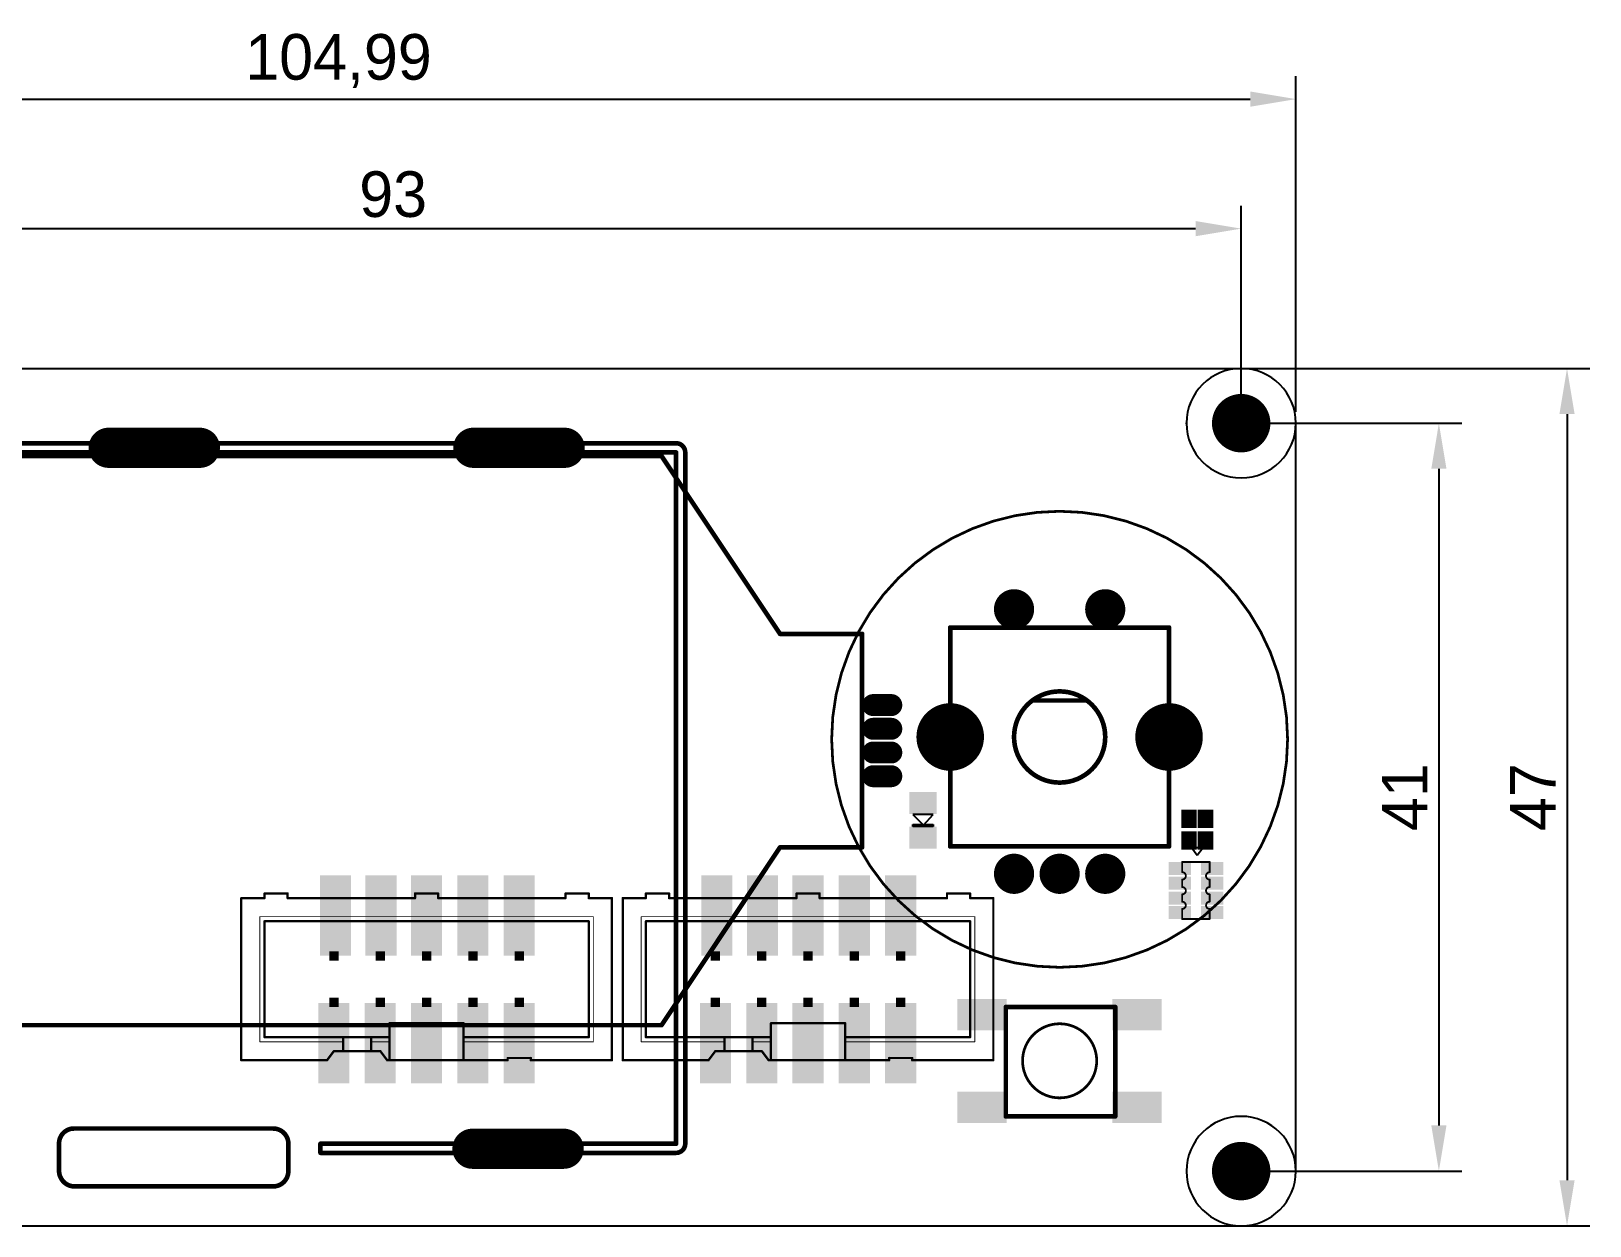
# Model space of a CAD drawing. Header units: millimetres. Extents: x 42 to 182, y 78 to 144.
# Drawn here: x 96.6 to 182.1, y 78.1 to 143.6 of the extents above; entities that cross this region are included whole.
import ezdxf

# ---------------------------------------------------------------- set-up
doc = ezdxf.new("R2010")
doc.units = ezdxf.units.MM
for name, color, linetype in [('BottomOverlay', 54, 'Continuous'), ('BottomSolder', 6, 'Continuous'), ('KeepOutLayer', 6, 'Continuous'), ('Mechanical16', 56, 'Continuous'), ('TopOverlay', 2, 'Continuous'), ('TopSolder', 216, 'Continuous')]:
    doc.layers.add(name, color=color, linetype=linetype)
doc.dimstyles.new('ISO-25', dxfattribs={"dimtxt": 2.5, "dimasz": 2.5, "dimexe": 1.25, "dimexo": 0.625, "dimtad": 1, "dimtxsty": 'Standard', "dimcen": 2.5, "dimadec": 0, "dimazin": 0, "dimtfac": 1, "dimtmove": 0, "dimatfit": 3, "dimfxl": 1, "dimarcsym": 0})

# ---------------------------------------------------------------- blocks, each defined once
blk = doc.blocks.new('LED0805_14')
at = {"layer": 'TopOverlay'}
for p, q in [((0.254, 0.025), (-0.33, 0.559)), ((-0.33, 0.559), (-0.33, -0.559)), ((-0.33, -0.559), (0.254, 0.025)), ((0.229, 0.559), (0.33, 0.559)), ((0.229, -0.559), (0.229, 0.559)), ((0.33, 0.559), (0.33, -0.559)), ((0.33, -0.559), (0.229, -0.559))]:
    blk.add_line(p, q, dxfattribs=at)
at = {"layer": 'TopSolder'}
for points in [[(-0.348, -0.752), (-0.348, 0.752), (-1.552, -0.752), (-1.552, 0.752)], [(1.552, -0.752), (1.552, 0.752), (0.348, -0.752), (0.348, 0.752)]]:
    blk.add_solid(points, dxfattribs=at)
blk = doc.blocks.new('EC11_16')
at = {"layer": 'BottomSolder'}
for points, const_width in [([(-0.926, 6, 1), (0.926, 6, 1)], 1.852), ([(-8.051, 2.5, 1), (-6.949, 2.5, 1)], 1.102), ([(6.449, 2.5, 1), (7.551, 2.5, 1)], 1.102), ([(-8.051, 0, 1), (-6.949, 0, 1)], 1.102), ([(-8.051, -2.5, 1), (-6.949, -2.5, 1)], 1.102), ([(6.449, -2.5, 1), (7.551, -2.5, 1)], 1.102), ([(-0.926, -6, 1), (0.926, -6, 1)], 1.852)]:
    blk.add_lwpolyline(points, format="xyb", close=True, dxfattribs=dict(at, const_width=const_width))
at = {"layer": 'TopOverlay', "const_width": 0.254}
for points in [[(-6, 6), (-6, -6)], [(-6, 6), (6, 6)], [(6, 6), (6, -6)], [(2, 1.5), (2, -1.5)], [(-6, -6), (6, -6)]]:
    blk.add_lwpolyline(points, dxfattribs=at)
at = {"layer": 'TopOverlay'}
for points, const_width in [([(-6.064, 6, 1), (-5.937, 6, 1)], 0.127), ([(-6.064, 6, 1), (-5.937, 6, 1)], 0.127), ([(5.937, 6, 1), (6.064, 6, 1)], 0.127), ([(5.937, 6, 1), (6.064, 6, 1)], 0.127), ([(2.5, 0, 1), (-2.5, 0, 1)], 0.254), ([(1.937, 1.5, 1), (2.064, 1.5, 1)], 0.127), ([(-2.564, 0, 1), (-2.437, 0, 1)], 0.127), ([(2.437, 0, 1), (2.564, 0, 1)], 0.127), ([(1.937, -1.5, 1), (2.064, -1.5, 1)], 0.127), ([(-6.064, -6, 1), (-5.937, -6, 1)], 0.127), ([(-6.064, -6, 1), (-5.937, -6, 1)], 0.127), ([(5.937, -6, 1), (6.064, -6, 1)], 0.127), ([(5.937, -6, 1), (6.064, -6, 1)], 0.127)]:
    blk.add_lwpolyline(points, format="xyb", close=True, dxfattribs=dict(at, const_width=const_width))
at = {"layer": 'TopSolder'}
for points, const_width in [([(-0.926, 6, 1), (0.926, 6, 1)], 1.852), ([(-8.051, 2.5, 1), (-6.949, 2.5, 1)], 1.102), ([(6.449, 2.5, 1), (7.551, 2.5, 1)], 1.102), ([(-8.051, 0, 1), (-6.949, 0, 1)], 1.102), ([(-8.051, -2.5, 1), (-6.949, -2.5, 1)], 1.102), ([(6.449, -2.5, 1), (7.551, -2.5, 1)], 1.102), ([(-0.926, -6, 1), (0.926, -6, 1)], 1.852)]:
    blk.add_lwpolyline(points, format="xyb", close=True, dxfattribs=dict(at, const_width=const_width))
blk = doc.blocks.new('6X6______30')
at = {"layer": 'TopOverlay', "const_width": 0.254}
for points in [[(-3.05, 3.05), (-3.05, -2.95)], [(2.95, 3.05), (-3.05, 3.05)], [(2.95, 3.05), (2.95, -2.95)], [(2.95, -2.95), (-3.05, -2.95)]]:
    blk.add_lwpolyline(points, dxfattribs=at)
at = {"layer": 'TopOverlay'}
for points, const_width in [([(-3.113, 3.05, 1), (-2.986, 3.05, 1)], 0.127), ([(-3.113, 3.05, 1), (-2.986, 3.05, 1)], 0.127), ([(2.887, 3.05, 1), (3.014, 3.05, 1)], 0.127), ([(2.887, 3.05, 1), (3.014, 3.05, 1)], 0.127), ([(2.032, 0, 1), (-2.032, 0, 1)], 0.15), ([(-2.07, 0, 1), (-1.994, 0, 1)], 0.075), ([(1.994, 0, 1), (2.07, 0, 1)], 0.075), ([(-3.113, -2.95, 1), (-2.986, -2.95, 1)], 0.127), ([(-3.113, -2.95, 1), (-2.986, -2.95, 1)], 0.127), ([(2.887, -2.95, 1), (3.014, -2.95, 1)], 0.127), ([(2.887, -2.95, 1), (3.014, -2.95, 1)], 0.127)]:
    blk.add_lwpolyline(points, format="xyb", close=True, dxfattribs=dict(at, const_width=const_width))
at = {"layer": 'TopSolder'}
for points in [[(-5.602, 3.402), (-5.602, 1.698), (-2.898, 3.402), (-2.898, 1.698)], [(2.898, 3.402), (2.898, 1.698), (5.602, 3.402), (5.602, 1.698)], [(-5.602, -1.678), (-5.602, -3.382), (-2.898, -1.678), (-2.898, -3.382)], [(2.898, -1.678), (2.898, -3.382), (5.602, -1.678), (5.602, -3.382)]]:
    blk.add_solid(points, dxfattribs=at)
blk = doc.blocks.new('RGB0603_34')
at = {"layer": 'TopOverlay'}
for p, q in [((-1, 0.25), (-1.4, -0.05)), ((-1, -0.35), (-1, 0.25)), ((-1.4, -0.05), (-1, -0.35))]:
    blk.add_line(p, q, dxfattribs=at)
at = {"layer": 'TopSolder'}
for points in [[(-0.098, 0.827), (-1.102, 0.827), (-0.098, -0.027), (-1.102, -0.027)], [(1.102, 0.827), (0.098, 0.827), (1.102, -0.027), (0.098, -0.027)], [(-0.098, -0.073), (-1.102, -0.073), (-0.098, -0.927), (-1.102, -0.927)], [(1.102, -0.073), (0.098, -0.073), (1.102, -0.927), (0.098, -0.927)]]:
    blk.add_solid(points, dxfattribs=at)
blk = doc.blocks.new('RESISTOR_DIL_CAY16_B_39')
at = {"layer": 'BottomSolder'}
for points in [[(-1.556, 0.265), (-0.844, 0.265), (-1.556, 1.485), (-0.844, 1.485)], [(-0.756, 0.265), (-0.044, 0.265), (-0.756, 1.485), (-0.044, 1.485)], [(0.051, 0.265), (0.762, 0.265), (0.051, 1.485), (0.762, 1.485)], [(0.864, 0.265), (1.575, 0.265), (0.864, 1.485), (1.575, 1.485)], [(-1.556, -1.499), (-0.844, -1.499), (-1.556, -0.279), (-0.844, -0.279)], [(-0.756, -1.499), (-0.044, -1.499), (-0.756, -0.279), (-0.044, -0.279)], [(0.051, -1.499), (0.762, -1.499), (0.051, -0.279), (0.762, -0.279)], [(0.864, -1.499), (1.575, -1.499), (0.864, -0.279), (1.575, -0.279)]]:
    blk.add_solid(points, dxfattribs=at)
at = {"layer": 'Mechanical16', "const_width": 0.102}
for points in [[(-1.55, 0.75), (-1, 0.75)], [(-1.55, 0.75), (-1.55, -0.762)], [(-0.6, 0.75), (-0.2, 0.75)], [(0.203, 0.75), (0.61, 0.75)], [(1.016, 0.75), (1.575, 0.75)], [(1.575, 0.75), (1.575, -0.762)], [(-1.55, -0.762), (-1, -0.762)], [(-0.6, -0.762), (-0.2, -0.762)], [(0.203, -0.762), (0.61, -0.762)], [(1.016, -0.762), (1.575, -0.762)]]:
    blk.add_lwpolyline(points, dxfattribs=at)
at = {"layer": 'Mechanical16', "const_width": 0.0508}
for points in [[(-1.575, 0.75, 1), (-1.525, 0.75, 1)], [(-1.575, 0.75, 1), (-1.525, 0.75, 1)], [(-1.025, 0.75, 1), (-0.975, 0.75, 1)], [(-1.025, 0.75, 1), (-0.975, 0.75, 1)], [(-0.625, 0.75, 1), (-0.575, 0.75, 1)], [(-0.625, 0.75, 1), (-0.575, 0.75, 1)], [(-0.225, 0.75, 1), (-0.175, 0.75, 1)], [(-0.225, 0.75, 1), (-0.175, 0.75, 1)], [(0.178, 0.75, 1), (0.229, 0.75, 1)], [(0.178, 0.75, 1), (0.229, 0.75, 1)], [(0.584, 0.75, 1), (0.635, 0.75, 1)], [(0.584, 0.75, 1), (0.635, 0.75, 1)], [(0.991, 0.75, 1), (1.041, 0.75, 1)], [(0.991, 0.75, 1), (1.041, 0.75, 1)], [(1.549, 0.75, 1), (1.6, 0.75, 1)], [(1.549, 0.75, 1), (1.6, 0.75, 1)], [(-1.575, -0.762, 1), (-1.525, -0.762, 1)], [(-1.575, -0.762, 1), (-1.525, -0.762, 1)], [(-1.025, -0.762, 1), (-0.975, -0.762, 1)], [(-1.025, -0.762, 1), (-0.975, -0.762, 1)], [(-0.625, -0.762, 1), (-0.575, -0.762, 1)], [(-0.625, -0.762, 1), (-0.575, -0.762, 1)], [(-0.225, -0.762, 1), (-0.175, -0.762, 1)], [(-0.225, -0.762, 1), (-0.175, -0.762, 1)], [(0.178, -0.762, 1), (0.229, -0.762, 1)], [(0.178, -0.762, 1), (0.229, -0.762, 1)], [(0.584, -0.762, 1), (0.635, -0.762, 1)], [(0.584, -0.762, 1), (0.635, -0.762, 1)], [(0.991, -0.762, 1), (1.041, -0.762, 1)], [(0.991, -0.762, 1), (1.041, -0.762, 1)], [(1.549, -0.762, 1), (1.6, -0.762, 1)], [(1.549, -0.762, 1), (1.6, -0.762, 1)]]:
    blk.add_lwpolyline(points, format="xyb", close=True, dxfattribs=at)
at = {"layer": 'Mechanical16', "const_width": 0.102}
for points in [[(-0.6, 0.75, -1), (-1, 0.75)], [(0.203, 0.75, -1), (-0.2, 0.75)], [(1.016, 0.75, -1), (0.61, 0.75)], [(-1, -0.762, -1), (-0.6, -0.762)], [(-0.2, -0.762, -1), (0.203, -0.762)], [(0.61, -0.762, -1), (1.016, -0.762)]]:
    blk.add_lwpolyline(points, format="xyb", dxfattribs=at)
blk = doc.blocks.new('*D40')
at = {"color": 0, "lineweight": -2}
for p, q in [((69.989, 122.73), (69.989, 134.018)), ((162.989, 122.73), (162.989, 134.018)), ((72.489, 132.768), (160.489, 132.768))]:
    blk.add_line(p, q, dxfattribs=at)
at = {"color": 0}
for points in [[(72.489, 133.185), (72.489, 132.352), (69.989, 132.768)], [(160.489, 133.185), (160.489, 132.352), (162.989, 132.768)]]:
    blk.add_solid(points, dxfattribs=at)
at = {"layer": 'Defpoints', "color": 0}
for p in [(162.989, 132.768), (69.989, 122.105), (162.989, 122.105)]:
    blk.add_point(p, dxfattribs=at)
at = {"color": 0, "insert": (116.489, 134.643), "char_height": 2.5, "attachment_point": 5}
blk.add_mtext('93', dxfattribs=at)
blk = doc.blocks.new('*D41')
at = {"color": 0, "lineweight": -2}
for p, q in [((163.614, 122.105), (175.08, 122.105)), ((173.83, 119.605), (173.83, 83.605)), ((163.614, 81.105), (175.08, 81.105))]:
    blk.add_line(p, q, dxfattribs=at)
at = {"color": 0}
for points in [[(173.414, 119.605), (174.247, 119.605), (173.83, 122.105)], [(173.414, 83.605), (174.247, 83.605), (173.83, 81.105)]]:
    blk.add_solid(points, dxfattribs=at)
at = {"layer": 'Defpoints', "color": 0}
for p in [(162.989, 122.105), (162.989, 81.105), (173.83, 81.105)]:
    blk.add_point(p, dxfattribs=at)
at = {"color": 0, "insert": (171.955, 101.605), "char_height": 2.5, "attachment_point": 5, "rotation": 90}
blk.add_mtext('41', dxfattribs=at)
blk = doc.blocks.new('*D43')
at = {"color": 0, "lineweight": -2}
for p, q in [((161.351, 125.105), (182.106, 125.105)), ((180.856, 122.605), (180.856, 80.605)), ((161.351, 78.105), (182.106, 78.105))]:
    blk.add_line(p, q, dxfattribs=at)
at = {"color": 0}
for points in [[(180.44, 122.605), (181.273, 122.605), (180.856, 125.105)], [(180.44, 80.605), (181.273, 80.605), (180.856, 78.105)]]:
    blk.add_solid(points, dxfattribs=at)
at = {"layer": 'Defpoints', "color": 0}
for p in [(160.726, 125.105), (160.726, 78.105), (180.856, 78.105)]:
    blk.add_point(p, dxfattribs=at)
at = {"color": 0, "insert": (178.981, 101.605), "char_height": 2.5, "attachment_point": 5, "rotation": 90}
blk.add_mtext('47', dxfattribs=at)
blk = doc.blocks.new('*D44')
at = {"color": 0, "lineweight": -2}
for p, q in [((61, 125.73), (61, 141.119)), ((165.989, 122.73), (165.989, 141.119)), ((63.5, 139.869), (163.489, 139.869))]:
    blk.add_line(p, q, dxfattribs=at)
at = {"color": 0}
for points in [[(63.5, 140.286), (63.5, 139.453), (61, 139.869)], [(163.489, 140.286), (163.489, 139.453), (165.989, 139.869)]]:
    blk.add_solid(points, dxfattribs=at)
at = {"layer": 'Defpoints', "color": 0}
for p in [(165.989, 139.869), (61, 125.105), (165.989, 122.105)]:
    blk.add_point(p, dxfattribs=at)
at = {"color": 0, "insert": (113.494, 141.953), "char_height": 2.5, "attachment_point": 5}
blk.add_mtext('104,99', dxfattribs=at)

msp = doc.modelspace()

# ---------------------------------------------------------------- linework, layer by layer
at = {"layer": 'BottomOverlay'}
for points, const_width in [([(108.164, 87.178), (108.164, 96.068)], 0.127), ([(108.164, 96.068), (109.434, 96.068)], 0.127), ([(109.434, 96.068), (109.434, 96.322)], 0.127), ([(109.434, 96.322), (110.704, 96.322)], 0.127), ([(110.704, 96.068), (110.704, 96.322)], 0.127), ([(110.704, 96.068), (117.689, 96.068)], 0.127), ([(117.689, 96.322), (118.959, 96.322)], 0.127), ([(117.689, 96.068), (117.689, 96.322)], 0.127), ([(118.959, 96.068), (118.959, 96.322)], 0.127), ([(118.959, 96.068), (125.944, 96.068)], 0.127), ([(125.944, 96.322), (127.214, 96.322)], 0.127), ([(125.944, 96.068), (125.944, 96.322)], 0.127), ([(127.214, 96.068), (127.214, 96.322)], 0.127), ([(127.214, 96.068), (128.484, 96.068)], 0.127), ([(128.484, 87.178), (128.484, 96.068)], 0.127), ([(129.079, 96.068), (130.349, 96.068)], 0.127), ([(129.079, 87.178), (129.079, 96.068)], 0.127), ([(130.349, 96.322), (131.619, 96.322)], 0.127), ([(130.349, 96.068), (130.349, 96.322)], 0.127), ([(131.619, 96.068), (131.619, 96.322)], 0.127), ([(131.619, 96.068), (138.604, 96.068)], 0.127), ([(138.604, 96.068), (138.604, 96.322)], 0.127), ([(138.604, 96.322), (139.874, 96.322)], 0.127), ([(139.874, 96.068), (139.874, 96.322)], 0.127), ([(139.874, 96.068), (146.859, 96.068)], 0.127), ([(146.859, 96.068), (146.859, 96.322)], 0.127), ([(146.859, 96.322), (148.129, 96.322)], 0.127), ([(148.129, 96.068), (148.129, 96.322)], 0.127), ([(148.129, 96.068), (149.399, 96.068)], 0.127), ([(149.399, 87.178), (149.399, 96.068)], 0.127), ([(109.18, 88.194), (109.18, 95.052)], 0.0508), ([(109.18, 95.052), (127.468, 95.052)], 0.0508), ([(127.468, 88.194), (127.468, 95.052)], 0.0508), ([(130.095, 95.052), (148.383, 95.052)], 0.0508), ([(130.095, 88.194), (130.095, 95.052)], 0.0508), ([(148.383, 88.194), (148.383, 95.052)], 0.0508), ([(109.434, 94.798), (127.214, 94.798)], 0.127), ([(109.434, 88.448), (109.434, 94.798)], 0.127), ([(127.214, 88.448), (127.214, 94.798)], 0.127), ([(130.349, 88.448), (130.349, 94.798)], 0.127), ([(130.349, 94.798), (148.129, 94.798)], 0.127), ([(148.129, 88.448), (148.129, 94.798)], 0.127), ([(116.292, 89.21), (120.356, 89.21)], 0.127), ([(116.292, 88.448), (116.292, 89.21)], 0.127), ([(120.356, 88.448), (120.356, 89.21)], 0.127), ([(137.207, 88.448), (137.207, 89.21)], 0.127), ([(137.207, 89.21), (141.271, 89.21)], 0.127), ([(141.271, 88.448), (141.271, 89.21)], 0.127), ([(109.18, 88.194), (113.752, 88.194)], 0.0508), ([(109.434, 88.448), (113.752, 88.448)], 0.127), ([(113.752, 88.194), (113.752, 88.448)], 0.127), ([(113.752, 88.448), (115.276, 88.448)], 0.127), ([(113.752, 87.686), (113.752, 88.194)], 0.127), ([(115.276, 88.194), (115.276, 88.448)], 0.127), ([(115.276, 88.448), (116.292, 88.448)], 0.127), ([(115.276, 87.686), (115.276, 88.194)], 0.127), ([(115.276, 88.194), (116.292, 88.194)], 0.0508), ([(116.292, 88.194), (116.292, 88.448)], 0.127), ([(116.292, 87.178), (116.292, 88.194)], 0.127), ([(120.356, 88.448), (127.214, 88.448)], 0.127), ([(120.356, 88.194), (120.356, 88.448)], 0.127), ([(120.356, 87.178), (120.356, 88.194)], 0.127), ([(120.356, 88.194), (127.468, 88.194)], 0.0508), ([(130.095, 88.194), (134.667, 88.194)], 0.0508), ([(130.349, 88.448), (134.667, 88.448)], 0.127), ([(134.667, 88.448), (136.191, 88.448)], 0.127), ([(134.667, 88.194), (134.667, 88.448)], 0.127), ([(134.667, 87.686), (134.667, 88.194)], 0.127), ([(136.191, 88.448), (137.207, 88.448)], 0.127), ([(136.191, 88.194), (136.191, 88.448)], 0.127), ([(136.191, 87.686), (136.191, 88.194)], 0.127), ([(136.191, 88.194), (137.207, 88.194)], 0.0508), ([(137.207, 88.194), (137.207, 88.448)], 0.127), ([(137.207, 87.178), (137.207, 88.194)], 0.127), ([(141.271, 88.194), (141.271, 88.448)], 0.127), ([(141.271, 88.448), (148.129, 88.448)], 0.127), ([(141.271, 87.178), (141.271, 88.194)], 0.127), ([(141.271, 88.194), (148.383, 88.194)], 0.0508), ([(108.164, 87.178), (112.863, 87.178)], 0.127), ([(112.863, 87.178), (113.244, 87.686)], 0.127), ([(113.244, 87.686), (113.752, 87.686)], 0.127), ([(113.752, 87.686), (115.276, 87.686)], 0.127), ([(115.276, 87.686), (115.784, 87.686)], 0.127), ([(115.784, 87.686), (116.165, 87.178)], 0.127), ([(116.165, 87.178), (116.292, 87.178)], 0.127), ([(116.292, 87.178), (120.356, 87.178)], 0.127), ([(120.356, 87.178), (122.769, 87.178)], 0.127), ([(122.769, 87.178), (122.769, 87.305)], 0.127), ([(122.769, 87.305), (124.039, 87.305)], 0.127), ([(124.039, 87.178), (124.039, 87.305)], 0.127), ([(124.039, 87.178), (128.484, 87.178)], 0.127), ([(129.079, 87.178), (133.778, 87.178)], 0.127), ([(133.778, 87.178), (134.159, 87.686)], 0.127), ([(134.159, 87.686), (134.667, 87.686)], 0.127), ([(134.667, 87.686), (136.191, 87.686)], 0.127), ([(136.191, 87.686), (136.699, 87.686)], 0.127), ([(136.699, 87.686), (137.08, 87.178)], 0.127), ([(137.08, 87.178), (137.207, 87.178)], 0.127), ([(137.207, 87.178), (141.271, 87.178)], 0.127), ([(141.271, 87.178), (143.684, 87.178)], 0.127), ([(143.684, 87.305), (144.954, 87.305)], 0.127), ([(143.684, 87.178), (143.684, 87.305)], 0.127), ([(144.954, 87.178), (144.954, 87.305)], 0.127), ([(144.954, 87.178), (149.399, 87.178)], 0.127)]:
    msp.add_lwpolyline(points, dxfattribs=dict(at, const_width=const_width))
for points, const_width in [([(108.196, 96.068, 1), (108.132, 96.068, 1)], 0.0635), ([(108.196, 96.068, 1), (108.132, 96.068, 1)], 0.0635), ([(109.466, 96.322, 1), (109.402, 96.322, 1)], 0.0635), ([(109.466, 96.322, 1), (109.402, 96.322, 1)], 0.0635), ([(109.466, 96.068, 1), (109.402, 96.068, 1)], 0.0635), ([(109.466, 96.068, 1), (109.402, 96.068, 1)], 0.0635), ([(110.736, 96.322, 1), (110.672, 96.322, 1)], 0.0635), ([(110.736, 96.322, 1), (110.672, 96.322, 1)], 0.0635), ([(110.736, 96.068, 1), (110.672, 96.068, 1)], 0.0635), ([(110.736, 96.068, 1), (110.672, 96.068, 1)], 0.0635), ([(117.721, 96.322, 1), (117.657, 96.322, 1)], 0.0635), ([(117.721, 96.322, 1), (117.657, 96.322, 1)], 0.0635), ([(117.721, 96.068, 1), (117.657, 96.068, 1)], 0.0635), ([(117.721, 96.068, 1), (117.657, 96.068, 1)], 0.0635), ([(118.991, 96.322, 1), (118.927, 96.322, 1)], 0.0635), ([(118.991, 96.322, 1), (118.927, 96.322, 1)], 0.0635), ([(118.991, 96.068, 1), (118.927, 96.068, 1)], 0.0635), ([(118.991, 96.068, 1), (118.927, 96.068, 1)], 0.0635), ([(125.976, 96.322, 1), (125.912, 96.322, 1)], 0.0635), ([(125.976, 96.322, 1), (125.912, 96.322, 1)], 0.0635), ([(125.976, 96.068, 1), (125.912, 96.068, 1)], 0.0635), ([(125.976, 96.068, 1), (125.912, 96.068, 1)], 0.0635), ([(127.246, 96.322, 1), (127.182, 96.322, 1)], 0.0635), ([(127.246, 96.322, 1), (127.182, 96.322, 1)], 0.0635), ([(127.246, 96.068, 1), (127.182, 96.068, 1)], 0.0635), ([(127.246, 96.068, 1), (127.182, 96.068, 1)], 0.0635), ([(128.516, 96.068, 1), (128.452, 96.068, 1)], 0.0635), ([(128.516, 96.068, 1), (128.452, 96.068, 1)], 0.0635), ([(129.111, 96.068, 1), (129.047, 96.068, 1)], 0.0635), ([(129.111, 96.068, 1), (129.047, 96.068, 1)], 0.0635), ([(130.381, 96.322, 1), (130.317, 96.322, 1)], 0.0635), ([(130.381, 96.322, 1), (130.317, 96.322, 1)], 0.0635), ([(130.381, 96.068, 1), (130.317, 96.068, 1)], 0.0635), ([(130.381, 96.068, 1), (130.317, 96.068, 1)], 0.0635), ([(131.651, 96.322, 1), (131.587, 96.322, 1)], 0.0635), ([(131.651, 96.322, 1), (131.587, 96.322, 1)], 0.0635), ([(131.651, 96.068, 1), (131.587, 96.068, 1)], 0.0635), ([(131.651, 96.068, 1), (131.587, 96.068, 1)], 0.0635), ([(138.636, 96.322, 1), (138.572, 96.322, 1)], 0.0635), ([(138.636, 96.322, 1), (138.572, 96.322, 1)], 0.0635), ([(138.636, 96.068, 1), (138.572, 96.068, 1)], 0.0635), ([(138.636, 96.068, 1), (138.572, 96.068, 1)], 0.0635), ([(139.906, 96.322, 1), (139.842, 96.322, 1)], 0.0635), ([(139.906, 96.322, 1), (139.842, 96.322, 1)], 0.0635), ([(139.906, 96.068, 1), (139.842, 96.068, 1)], 0.0635), ([(139.906, 96.068, 1), (139.842, 96.068, 1)], 0.0635), ([(146.891, 96.322, 1), (146.827, 96.322, 1)], 0.0635), ([(146.891, 96.322, 1), (146.827, 96.322, 1)], 0.0635), ([(146.891, 96.068, 1), (146.827, 96.068, 1)], 0.0635), ([(146.891, 96.068, 1), (146.827, 96.068, 1)], 0.0635), ([(148.161, 96.322, 1), (148.097, 96.322, 1)], 0.0635), ([(148.161, 96.322, 1), (148.097, 96.322, 1)], 0.0635), ([(148.161, 96.068, 1), (148.097, 96.068, 1)], 0.0635), ([(148.161, 96.068, 1), (148.097, 96.068, 1)], 0.0635), ([(149.431, 96.068, 1), (149.367, 96.068, 1)], 0.0635), ([(149.431, 96.068, 1), (149.367, 96.068, 1)], 0.0635), ([(109.193, 95.052, 1), (109.167, 95.052, 1)], 0.0254), ([(109.193, 95.052, 1), (109.167, 95.052, 1)], 0.0254), ([(127.481, 95.052, 1), (127.455, 95.052, 1)], 0.0254), ([(127.481, 95.052, 1), (127.455, 95.052, 1)], 0.0254), ([(130.108, 95.052, 1), (130.082, 95.052, 1)], 0.0254), ([(130.108, 95.052, 1), (130.082, 95.052, 1)], 0.0254), ([(148.396, 95.052, 1), (148.37, 95.052, 1)], 0.0254), ([(148.396, 95.052, 1), (148.37, 95.052, 1)], 0.0254), ([(109.466, 94.798, 1), (109.402, 94.798, 1)], 0.0635), ([(109.466, 94.798, 1), (109.402, 94.798, 1)], 0.0635), ([(127.246, 94.798, 1), (127.182, 94.798, 1)], 0.0635), ([(127.246, 94.798, 1), (127.182, 94.798, 1)], 0.0635), ([(130.381, 94.798, 1), (130.317, 94.798, 1)], 0.0635), ([(130.381, 94.798, 1), (130.317, 94.798, 1)], 0.0635), ([(148.161, 94.798, 1), (148.097, 94.798, 1)], 0.0635), ([(148.161, 94.798, 1), (148.097, 94.798, 1)], 0.0635), ([(116.324, 89.21, 1), (116.26, 89.21, 1)], 0.0635), ([(116.324, 89.21, 1), (116.26, 89.21, 1)], 0.0635), ([(120.388, 89.21, 1), (120.324, 89.21, 1)], 0.0635), ([(120.388, 89.21, 1), (120.324, 89.21, 1)], 0.0635), ([(137.239, 89.21, 1), (137.175, 89.21, 1)], 0.0635), ([(137.239, 89.21, 1), (137.175, 89.21, 1)], 0.0635), ([(141.303, 89.21, 1), (141.239, 89.21, 1)], 0.0635), ([(141.303, 89.21, 1), (141.239, 89.21, 1)], 0.0635), ([(109.193, 88.194, 1), (109.167, 88.194, 1)], 0.0254), ([(109.193, 88.194, 1), (109.167, 88.194, 1)], 0.0254), ([(109.466, 88.448, 1), (109.402, 88.448, 1)], 0.0635), ([(109.466, 88.448, 1), (109.402, 88.448, 1)], 0.0635), ([(113.784, 88.448, 1), (113.72, 88.448, 1)], 0.0635), ([(113.784, 88.448, 1), (113.72, 88.448, 1)], 0.0635), ([(113.784, 88.448, 1), (113.72, 88.448, 1)], 0.0635), ([(113.784, 88.194, 1), (113.72, 88.194, 1)], 0.0635), ([(113.784, 88.194, 1), (113.72, 88.194, 1)], 0.0635), ([(113.765, 88.194, 1), (113.739, 88.194, 1)], 0.0254), ([(115.308, 88.448, 1), (115.244, 88.448, 1)], 0.0635), ([(115.308, 88.448, 1), (115.244, 88.448, 1)], 0.0635), ([(115.308, 88.448, 1), (115.244, 88.448, 1)], 0.0635), ([(115.308, 88.194, 1), (115.244, 88.194, 1)], 0.0635), ([(115.308, 88.194, 1), (115.244, 88.194, 1)], 0.0635), ([(115.289, 88.194, 1), (115.263, 88.194, 1)], 0.0254), ([(116.324, 88.448, 1), (116.26, 88.448, 1)], 0.0635), ([(116.324, 88.448, 1), (116.26, 88.448, 1)], 0.0635), ([(116.324, 88.448, 1), (116.26, 88.448, 1)], 0.0635), ([(116.324, 88.194, 1), (116.26, 88.194, 1)], 0.0635), ([(116.324, 88.194, 1), (116.26, 88.194, 1)], 0.0635), ([(116.305, 88.194, 1), (116.279, 88.194, 1)], 0.0254), ([(120.388, 88.448, 1), (120.324, 88.448, 1)], 0.0635), ([(120.388, 88.448, 1), (120.324, 88.448, 1)], 0.0635), ([(120.388, 88.448, 1), (120.324, 88.448, 1)], 0.0635), ([(120.388, 88.194, 1), (120.324, 88.194, 1)], 0.0635), ([(120.388, 88.194, 1), (120.324, 88.194, 1)], 0.0635), ([(120.369, 88.194, 1), (120.343, 88.194, 1)], 0.0254), ([(127.246, 88.448, 1), (127.182, 88.448, 1)], 0.0635), ([(127.246, 88.448, 1), (127.182, 88.448, 1)], 0.0635), ([(127.481, 88.194, 1), (127.455, 88.194, 1)], 0.0254), ([(127.481, 88.194, 1), (127.455, 88.194, 1)], 0.0254), ([(130.108, 88.194, 1), (130.082, 88.194, 1)], 0.0254), ([(130.108, 88.194, 1), (130.082, 88.194, 1)], 0.0254), ([(130.381, 88.448, 1), (130.317, 88.448, 1)], 0.0635), ([(130.381, 88.448, 1), (130.317, 88.448, 1)], 0.0635), ([(134.699, 88.448, 1), (134.635, 88.448, 1)], 0.0635), ([(134.699, 88.448, 1), (134.635, 88.448, 1)], 0.0635), ([(134.699, 88.448, 1), (134.635, 88.448, 1)], 0.0635), ([(134.699, 88.194, 1), (134.635, 88.194, 1)], 0.0635), ([(134.699, 88.194, 1), (134.635, 88.194, 1)], 0.0635), ([(134.68, 88.194, 1), (134.654, 88.194, 1)], 0.0254), ([(136.223, 88.448, 1), (136.159, 88.448, 1)], 0.0635), ([(136.223, 88.448, 1), (136.159, 88.448, 1)], 0.0635), ([(136.223, 88.448, 1), (136.159, 88.448, 1)], 0.0635), ([(136.223, 88.194, 1), (136.159, 88.194, 1)], 0.0635), ([(136.223, 88.194, 1), (136.159, 88.194, 1)], 0.0635), ([(136.204, 88.194, 1), (136.178, 88.194, 1)], 0.0254), ([(137.239, 88.448, 1), (137.175, 88.448, 1)], 0.0635), ([(137.239, 88.448, 1), (137.175, 88.448, 1)], 0.0635), ([(137.239, 88.448, 1), (137.175, 88.448, 1)], 0.0635), ([(137.239, 88.194, 1), (137.175, 88.194, 1)], 0.0635), ([(137.239, 88.194, 1), (137.175, 88.194, 1)], 0.0635), ([(137.22, 88.194, 1), (137.194, 88.194, 1)], 0.0254), ([(141.303, 88.448, 1), (141.239, 88.448, 1)], 0.0635), ([(141.303, 88.448, 1), (141.239, 88.448, 1)], 0.0635), ([(141.303, 88.448, 1), (141.239, 88.448, 1)], 0.0635), ([(141.303, 88.194, 1), (141.239, 88.194, 1)], 0.0635), ([(141.303, 88.194, 1), (141.239, 88.194, 1)], 0.0635), ([(141.284, 88.194, 1), (141.258, 88.194, 1)], 0.0254), ([(148.161, 88.448, 1), (148.097, 88.448, 1)], 0.0635), ([(148.161, 88.448, 1), (148.097, 88.448, 1)], 0.0635), ([(148.396, 88.194, 1), (148.37, 88.194, 1)], 0.0254), ([(148.396, 88.194, 1), (148.37, 88.194, 1)], 0.0254), ([(108.196, 87.178, 1), (108.132, 87.178, 1)], 0.0635), ([(108.196, 87.178, 1), (108.132, 87.178, 1)], 0.0635), ([(112.895, 87.178, 1), (112.831, 87.178, 1)], 0.0635), ([(112.895, 87.178, 1), (112.831, 87.178, 1)], 0.0635), ([(113.276, 87.686, 1), (113.212, 87.686, 1)], 0.0635), ([(113.276, 87.686, 1), (113.212, 87.686, 1)], 0.0635), ([(113.784, 87.686, 1), (113.72, 87.686, 1)], 0.0635), ([(113.784, 87.686, 1), (113.72, 87.686, 1)], 0.0635), ([(113.784, 87.686, 1), (113.72, 87.686, 1)], 0.0635), ([(115.308, 87.686, 1), (115.244, 87.686, 1)], 0.0635), ([(115.308, 87.686, 1), (115.244, 87.686, 1)], 0.0635), ([(115.308, 87.686, 1), (115.244, 87.686, 1)], 0.0635), ([(115.816, 87.686, 1), (115.752, 87.686, 1)], 0.0635), ([(115.816, 87.686, 1), (115.752, 87.686, 1)], 0.0635), ([(116.197, 87.178, 1), (116.133, 87.178, 1)], 0.0635), ([(116.197, 87.178, 1), (116.133, 87.178, 1)], 0.0635), ([(116.324, 87.178, 1), (116.26, 87.178, 1)], 0.0635), ([(116.324, 87.178, 1), (116.26, 87.178, 1)], 0.0635), ([(116.324, 87.178, 1), (116.26, 87.178, 1)], 0.0635), ([(120.388, 87.178, 1), (120.324, 87.178, 1)], 0.0635), ([(120.388, 87.178, 1), (120.324, 87.178, 1)], 0.0635), ([(120.388, 87.178, 1), (120.324, 87.178, 1)], 0.0635), ([(122.801, 87.305, 1), (122.737, 87.305, 1)], 0.0635), ([(122.801, 87.305, 1), (122.737, 87.305, 1)], 0.0635), ([(122.801, 87.178, 1), (122.737, 87.178, 1)], 0.0635), ([(122.801, 87.178, 1), (122.737, 87.178, 1)], 0.0635), ([(124.071, 87.305, 1), (124.007, 87.305, 1)], 0.0635), ([(124.071, 87.305, 1), (124.007, 87.305, 1)], 0.0635), ([(124.071, 87.178, 1), (124.007, 87.178, 1)], 0.0635), ([(124.071, 87.178, 1), (124.007, 87.178, 1)], 0.0635), ([(128.516, 87.178, 1), (128.452, 87.178, 1)], 0.0635), ([(128.516, 87.178, 1), (128.452, 87.178, 1)], 0.0635), ([(129.111, 87.178, 1), (129.047, 87.178, 1)], 0.0635), ([(129.111, 87.178, 1), (129.047, 87.178, 1)], 0.0635), ([(133.81, 87.178, 1), (133.746, 87.178, 1)], 0.0635), ([(133.81, 87.178, 1), (133.746, 87.178, 1)], 0.0635), ([(134.191, 87.686, 1), (134.127, 87.686, 1)], 0.0635), ([(134.191, 87.686, 1), (134.127, 87.686, 1)], 0.0635), ([(134.699, 87.686, 1), (134.635, 87.686, 1)], 0.0635), ([(134.699, 87.686, 1), (134.635, 87.686, 1)], 0.0635), ([(134.699, 87.686, 1), (134.635, 87.686, 1)], 0.0635), ([(136.223, 87.686, 1), (136.159, 87.686, 1)], 0.0635), ([(136.223, 87.686, 1), (136.159, 87.686, 1)], 0.0635), ([(136.223, 87.686, 1), (136.159, 87.686, 1)], 0.0635), ([(136.731, 87.686, 1), (136.667, 87.686, 1)], 0.0635), ([(136.731, 87.686, 1), (136.667, 87.686, 1)], 0.0635), ([(137.112, 87.178, 1), (137.048, 87.178, 1)], 0.0635), ([(137.112, 87.178, 1), (137.048, 87.178, 1)], 0.0635), ([(137.239, 87.178, 1), (137.175, 87.178, 1)], 0.0635), ([(137.239, 87.178, 1), (137.175, 87.178, 1)], 0.0635), ([(137.239, 87.178, 1), (137.175, 87.178, 1)], 0.0635), ([(141.303, 87.178, 1), (141.239, 87.178, 1)], 0.0635), ([(141.303, 87.178, 1), (141.239, 87.178, 1)], 0.0635), ([(141.303, 87.178, 1), (141.239, 87.178, 1)], 0.0635), ([(143.716, 87.305, 1), (143.652, 87.305, 1)], 0.0635), ([(143.716, 87.305, 1), (143.652, 87.305, 1)], 0.0635), ([(143.716, 87.178, 1), (143.652, 87.178, 1)], 0.0635), ([(143.716, 87.178, 1), (143.652, 87.178, 1)], 0.0635), ([(144.986, 87.305, 1), (144.922, 87.305, 1)], 0.0635), ([(144.986, 87.305, 1), (144.922, 87.305, 1)], 0.0635), ([(144.986, 87.178, 1), (144.922, 87.178, 1)], 0.0635), ([(144.986, 87.178, 1), (144.922, 87.178, 1)], 0.0635), ([(149.431, 87.178, 1), (149.367, 87.178, 1)], 0.0635), ([(149.431, 87.178, 1), (149.367, 87.178, 1)], 0.0635)]:
    msp.add_lwpolyline(points, format="xyb", close=True, dxfattribs=dict(at, const_width=const_width))
at = {"layer": 'BottomSolder'}
for points, const_width in [([(162.188, 122.105, 1), (163.79, 122.105, 1)], 1.602), ([(100.339, 120.755, 1), (101.441, 120.755, 1)], 1.102), ([(105.339, 120.755, 1), (106.441, 120.755, 1)], 1.102), ([(120.339, 120.755, 1), (121.441, 120.755, 1)], 1.102), ([(125.339, 120.755, 1), (126.441, 120.755, 1)], 1.102), ([(142.504, 106.651, 1), (143.106, 106.651, 1)], 0.602), ([(143.504, 106.651, 1), (144.106, 106.651, 1)], 0.602), ([(142.504, 105.351, 1), (143.106, 105.351, 1)], 0.602), ([(143.504, 105.351, 1), (144.106, 105.351, 1)], 0.602), ([(142.504, 104.051, 1), (143.106, 104.051, 1)], 0.602), ([(143.504, 104.051, 1), (144.106, 104.051, 1)], 0.602), ([(142.504, 102.751, 1), (143.106, 102.751, 1)], 0.602), ([(143.504, 102.751, 1), (144.106, 102.751, 1)], 0.602), ([(120.289, 82.33, 1), (121.391, 82.33, 1)], 1.102), ([(125.289, 82.33, 1), (126.391, 82.33, 1)], 1.102), ([(162.188, 81.105, 1), (163.79, 81.105, 1)], 1.602)]:
    msp.add_lwpolyline(points, format="xyb", close=True, dxfattribs=dict(at, const_width=const_width))
for points, const_width in [([(105.89, 120.755), (100.89, 120.755)], 2.203), ([(125.89, 120.755), (120.89, 120.755)], 2.203), ([(143.805, 106.651), (142.805, 106.651)], 1.203), ([(143.805, 105.351), (142.805, 105.351)], 1.203), ([(143.805, 104.051), (142.805, 104.051)], 1.203), ([(143.805, 102.751), (142.805, 102.751)], 1.203), ([(125.84, 82.33), (120.84, 82.33)], 2.203)]:
    msp.add_lwpolyline(points, dxfattribs=dict(at, const_width=const_width))
for points in [[(112.472, 92.921), (114.176, 92.921), (112.472, 97.325), (114.176, 97.325)], [(114.972, 92.921), (116.676, 92.921), (114.972, 97.325), (116.676, 97.325)], [(117.472, 92.921), (119.176, 92.921), (117.472, 97.325), (119.176, 97.325)], [(120.012, 92.921), (121.716, 92.921), (120.012, 97.325), (121.716, 97.325)], [(122.552, 92.921), (124.256, 92.921), (122.552, 97.325), (124.256, 97.325)], [(133.387, 92.921), (135.091, 92.921), (133.387, 97.325), (135.091, 97.325)], [(135.887, 92.921), (137.591, 92.921), (135.887, 97.325), (137.591, 97.325)], [(138.387, 92.921), (140.091, 92.921), (138.387, 97.325), (140.091, 97.325)], [(140.927, 92.921), (142.631, 92.921), (140.927, 97.325), (142.631, 97.325)], [(143.467, 92.921), (145.171, 92.921), (143.467, 97.325), (145.171, 97.325)], [(112.392, 85.921), (114.096, 85.921), (112.392, 90.325), (114.096, 90.325)], [(114.932, 85.921), (116.636, 85.921), (114.932, 90.325), (116.636, 90.325)], [(117.472, 85.921), (119.176, 85.921), (117.472, 90.325), (119.176, 90.325)], [(120.012, 85.921), (121.716, 85.921), (120.012, 90.325), (121.716, 90.325)], [(122.552, 85.921), (124.256, 85.921), (122.552, 90.325), (124.256, 90.325)], [(133.307, 85.921), (135.011, 85.921), (133.307, 90.325), (135.011, 90.325)], [(135.847, 85.921), (137.551, 85.921), (135.847, 90.325), (137.551, 90.325)], [(138.387, 85.921), (140.091, 85.921), (138.387, 90.325), (140.091, 90.325)], [(140.927, 85.921), (142.631, 85.921), (140.927, 90.325), (142.631, 90.325)], [(143.467, 85.921), (145.171, 85.921), (143.467, 90.325), (145.171, 90.325)]]:
    msp.add_solid(points, dxfattribs=at)
at = {"layer": 'KeepOutLayer'}
for p, q in [((61, 125.105), (162.989, 125.105)), ((165.989, 81.105), (165.989, 122.105)), ((66.389, 78.105), (162.989, 78.105))]:
    msp.add_line(p, q, dxfattribs=at)
at = {"layer": 'KeepOutLayer', "const_width": 0.254}
for points in [[(98.171, 82.621, -0.414213), (98.989, 83.439)], [(109.91, 83.439, -0.414214), (110.744, 82.605)], [(99.03, 80.264, -0.414214), (98.171, 81.123)], [(110.744, 81.105, -0.414214), (109.903, 80.264)]]:
    msp.add_lwpolyline(points, format="xyb", dxfattribs=at)
for points in [[(98.989, 83.439), (109.91, 83.439)], [(98.171, 81.123), (98.171, 82.621)], [(110.744, 81.105), (110.744, 82.605)], [(99.03, 80.264), (109.903, 80.264)]]:
    msp.add_lwpolyline(points, dxfattribs=at)
at = {"layer": 'KeepOutLayer', "const_width": 0.127}
for points in [[(98.925, 83.439, 1), (99.052, 83.439, 1)], [(98.925, 83.439, 1), (99.052, 83.439, 1)], [(109.847, 83.439, 1), (109.974, 83.439, 1)], [(109.847, 83.439, 1), (109.974, 83.439, 1)], [(98.107, 82.621, 1), (98.234, 82.621, 1)], [(98.107, 82.621, 1), (98.234, 82.621, 1)], [(110.68, 82.605, 1), (110.808, 82.605, 1)], [(110.68, 82.605, 1), (110.808, 82.605, 1)], [(98.107, 81.123, 1), (98.234, 81.123, 1)], [(98.107, 81.123, 1), (98.234, 81.123, 1)], [(110.68, 81.105, 1), (110.808, 81.105, 1)], [(110.68, 81.105, 1), (110.808, 81.105, 1)], [(98.967, 80.264, 1), (99.094, 80.264, 1)], [(98.967, 80.264, 1), (99.094, 80.264, 1)], [(109.84, 80.264, 1), (109.967, 80.264, 1)], [(109.84, 80.264, 1), (109.967, 80.264, 1)]]:
    msp.add_lwpolyline(points, format="xyb", close=True, dxfattribs=at)
at = {"layer": 'KeepOutLayer'}
for centre, radius, start, end in [((162.989, 122.105), 3, 0, 180), ((162.989, 122.105), 3, 0, 90), ((159.989, 122.105), 0.0127, 0, 180), ((159.989, 122.105), 0.0127, 180, 0), ((162.989, 122.105), 3, 180, 0), ((162.989, 81.105), 3, 0, 180), ((162.989, 81.105), 3, 180, 0), ((162.989, 81.105), 3, 270, 0)]:
    msp.add_arc(centre, radius, start, end, dxfattribs=at)
at = {"layer": 'Mechanical16'}
for points in [[(113.498, 93.147), (112.99, 93.147), (113.498, 92.639), (112.99, 92.639)], [(116.038, 93.147), (115.53, 93.147), (116.038, 92.639), (115.53, 92.639)], [(118.578, 93.147), (118.07, 93.147), (118.578, 92.639), (118.07, 92.639)], [(121.118, 93.147), (120.61, 93.147), (121.118, 92.639), (120.61, 92.639)], [(123.658, 93.147), (123.15, 93.147), (123.658, 92.639), (123.15, 92.639)], [(134.413, 93.147), (133.905, 93.147), (134.413, 92.639), (133.905, 92.639)], [(136.953, 93.147), (136.445, 93.147), (136.953, 92.639), (136.445, 92.639)], [(139.493, 93.147), (138.985, 93.147), (139.493, 92.639), (138.985, 92.639)], [(142.033, 93.147), (141.525, 93.147), (142.033, 92.639), (141.525, 92.639)], [(144.573, 93.147), (144.065, 93.147), (144.573, 92.639), (144.065, 92.639)], [(113.498, 90.607), (112.99, 90.607), (113.498, 90.099), (112.99, 90.099)], [(116.038, 90.607), (115.53, 90.607), (116.038, 90.099), (115.53, 90.099)], [(118.578, 90.607), (118.07, 90.607), (118.578, 90.099), (118.07, 90.099)], [(121.118, 90.607), (120.61, 90.607), (121.118, 90.099), (120.61, 90.099)], [(123.658, 90.607), (123.15, 90.607), (123.658, 90.099), (123.15, 90.099)], [(134.413, 90.607), (133.905, 90.607), (134.413, 90.099), (133.905, 90.099)], [(136.953, 90.607), (136.445, 90.607), (136.953, 90.099), (136.445, 90.099)], [(139.493, 90.607), (138.985, 90.607), (139.493, 90.099), (138.985, 90.099)], [(142.033, 90.607), (141.525, 90.607), (142.033, 90.099), (141.525, 90.099)], [(144.573, 90.607), (144.065, 90.607), (144.573, 90.099), (144.065, 90.099)]]:
    msp.add_solid(points, dxfattribs=at)
at = {"layer": 'TopOverlay', "const_width": 0.254}
for points in [[(100.905, 121.254), (105.905, 121.254)], [(100.905, 120.254), (100.905, 121.254)], [(105.905, 120.254), (105.905, 121.254)], [(120.905, 121.254), (125.905, 121.254)], [(120.905, 120.254), (120.905, 121.254)], [(125.905, 120.254), (125.905, 121.254)], [(85.905, 121.004), (100.905, 121.004)], [(85.905, 120.504), (100.905, 120.504)], [(105.905, 121.004), (120.905, 121.004)], [(105.905, 120.504), (120.905, 120.504)], [(125.905, 121.004), (132.005, 121.004)], [(125.905, 120.504), (132.005, 120.504)], [(132.005, 82.604), (132.005, 120.504)], [(132.505, 82.604), (132.505, 120.504)], [(75.005, 120.304), (131.205, 120.304)], [(75.005, 120.304), (131.205, 120.304)], [(100.905, 120.254), (105.905, 120.254)], [(120.905, 120.254), (125.905, 120.254)], [(131.205, 120.304), (137.705, 110.554)], [(137.705, 110.554), (142.205, 110.554)], [(142.205, 98.851), (142.205, 110.554)], [(131.205, 89.104), (137.705, 98.854)], [(137.705, 98.854), (142.205, 98.854)], [(75.005, 89.104), (131.205, 89.104)], [(120.905, 82.854), (125.905, 82.854)], [(120.905, 81.854), (120.905, 82.854)], [(125.905, 81.854), (125.905, 82.854)], [(112.505, 82.104), (112.505, 82.604)], [(112.505, 82.604), (120.905, 82.604)], [(112.505, 82.104), (120.905, 82.104)], [(125.905, 82.604), (132.005, 82.604)], [(125.905, 82.104), (132.005, 82.104)], [(120.905, 81.854), (125.905, 81.854)]]:
    msp.add_lwpolyline(points, dxfattribs=at)
at = {"layer": 'TopOverlay'}
for points, const_width in [([(100.841, 121.254, 1), (100.968, 121.254, 1)], 0.127), ([(100.841, 121.254, 1), (100.968, 121.254, 1)], 0.127), ([(105.841, 121.254, 1), (105.968, 121.254, 1)], 0.127), ([(105.841, 121.254, 1), (105.968, 121.254, 1)], 0.127), ([(120.841, 121.254, 1), (120.968, 121.254, 1)], 0.127), ([(120.841, 121.254, 1), (120.968, 121.254, 1)], 0.127), ([(125.841, 121.254, 1), (125.968, 121.254, 1)], 0.127), ([(125.841, 121.254, 1), (125.968, 121.254, 1)], 0.127), ([(100.841, 121.004, 1), (100.968, 121.004, 1)], 0.127), ([(100.841, 120.504, 1), (100.968, 120.504, 1)], 0.127), ([(105.841, 121.004, 1), (105.968, 121.004, 1)], 0.127), ([(105.841, 120.504, 1), (105.968, 120.504, 1)], 0.127), ([(120.841, 121.004, 1), (120.968, 121.004, 1)], 0.127), ([(120.841, 120.504, 1), (120.968, 120.504, 1)], 0.127), ([(125.841, 121.004, 1), (125.968, 121.004, 1)], 0.127), ([(125.841, 120.504, 1), (125.968, 120.504, 1)], 0.127), ([(131.941, 121.004, 1), (132.068, 121.004, 1)], 0.127), ([(131.941, 121.004, 1), (132.068, 121.004, 1)], 0.127), ([(131.941, 120.504, 1), (132.068, 120.504, 1)], 0.127), ([(131.941, 120.504, 1), (132.068, 120.504, 1)], 0.127), ([(132.441, 120.504, 1), (132.568, 120.504, 1)], 0.127), ([(132.441, 120.504, 1), (132.568, 120.504, 1)], 0.127), ([(100.841, 120.254, 1), (100.968, 120.254, 1)], 0.127), ([(100.841, 120.254, 1), (100.968, 120.254, 1)], 0.127), ([(105.841, 120.254, 1), (105.968, 120.254, 1)], 0.127), ([(105.841, 120.254, 1), (105.968, 120.254, 1)], 0.127), ([(120.841, 120.254, 1), (120.968, 120.254, 1)], 0.127), ([(120.841, 120.254, 1), (120.968, 120.254, 1)], 0.127), ([(125.841, 120.254, 1), (125.968, 120.254, 1)], 0.127), ([(125.841, 120.254, 1), (125.968, 120.254, 1)], 0.127), ([(131.141, 120.304, 1), (131.268, 120.304, 1)], 0.127), ([(131.141, 120.304, 1), (131.268, 120.304, 1)], 0.127), ([(131.141, 120.304, 1), (131.268, 120.304, 1)], 0.127), ([(165.535, 104.775, 1), (140.535, 104.775, 1)], 0.15), ([(137.641, 110.554, 1), (137.768, 110.554, 1)], 0.127), ([(137.641, 110.554, 1), (137.768, 110.554, 1)], 0.127), ([(142.141, 110.554, 1), (142.268, 110.554, 1)], 0.127), ([(142.141, 110.554, 1), (142.268, 110.554, 1)], 0.127), ([(140.497, 104.775, 1), (140.573, 104.775, 1)], 0.075), ([(165.497, 104.775, 1), (165.573, 104.775, 1)], 0.075), ([(137.641, 98.854, 1), (137.768, 98.854, 1)], 0.127), ([(137.641, 98.854, 1), (137.768, 98.854, 1)], 0.127), ([(142.141, 98.854, 1), (142.268, 98.854, 1)], 0.127), ([(142.141, 98.851, 1), (142.268, 98.851, 1)], 0.127), ([(131.141, 89.104, 1), (131.268, 89.104, 1)], 0.127), ([(131.141, 89.104, 1), (131.268, 89.104, 1)], 0.127), ([(120.841, 82.854, 1), (120.968, 82.854, 1)], 0.127), ([(120.841, 82.854, 1), (120.968, 82.854, 1)], 0.127), ([(125.841, 82.854, 1), (125.968, 82.854, 1)], 0.127), ([(125.841, 82.854, 1), (125.968, 82.854, 1)], 0.127), ([(112.441, 82.604, 1), (112.568, 82.604, 1)], 0.127), ([(112.441, 82.604, 1), (112.568, 82.604, 1)], 0.127), ([(112.441, 82.104, 1), (112.568, 82.104, 1)], 0.127), ([(112.441, 82.104, 1), (112.568, 82.104, 1)], 0.127), ([(120.841, 82.604, 1), (120.968, 82.604, 1)], 0.127), ([(120.841, 82.104, 1), (120.968, 82.104, 1)], 0.127), ([(125.841, 82.604, 1), (125.968, 82.604, 1)], 0.127), ([(125.841, 82.104, 1), (125.968, 82.104, 1)], 0.127), ([(131.941, 82.604, 1), (132.068, 82.604, 1)], 0.127), ([(131.941, 82.604, 1), (132.068, 82.604, 1)], 0.127), ([(131.941, 82.104, 1), (132.068, 82.104, 1)], 0.127), ([(131.941, 82.104, 1), (132.068, 82.104, 1)], 0.127), ([(132.441, 82.604, 1), (132.568, 82.604, 1)], 0.127), ([(132.441, 82.604, 1), (132.568, 82.604, 1)], 0.127), ([(120.841, 81.854, 1), (120.968, 81.854, 1)], 0.127), ([(120.841, 81.854, 1), (120.968, 81.854, 1)], 0.127), ([(125.841, 81.854, 1), (125.968, 81.854, 1)], 0.127), ([(125.841, 81.854, 1), (125.968, 81.854, 1)], 0.127)]:
    msp.add_lwpolyline(points, format="xyb", close=True, dxfattribs=dict(at, const_width=const_width))
at = {"layer": 'TopOverlay', "const_width": 0.254}
for points in [[(132.005, 121.004, -0.414214), (132.505, 120.504)], [(132.505, 82.604, -0.414213), (132.005, 82.104)]]:
    msp.add_lwpolyline(points, format="xyb", dxfattribs=at)
at = {"layer": 'TopSolder'}
for points, const_width in [([(162.188, 122.105, 1), (163.79, 122.105, 1)], 1.602), ([(100.339, 120.755, 1), (101.441, 120.755, 1)], 1.102), ([(105.339, 120.755, 1), (106.441, 120.755, 1)], 1.102), ([(120.339, 120.755, 1), (121.441, 120.755, 1)], 1.102), ([(125.339, 120.755, 1), (126.441, 120.755, 1)], 1.102), ([(142.504, 106.651, 1), (143.106, 106.651, 1)], 0.602), ([(143.504, 106.651, 1), (144.106, 106.651, 1)], 0.602), ([(142.504, 105.351, 1), (143.106, 105.351, 1)], 0.602), ([(143.504, 105.351, 1), (144.106, 105.351, 1)], 0.602), ([(142.504, 104.051, 1), (143.106, 104.051, 1)], 0.602), ([(143.504, 104.051, 1), (144.106, 104.051, 1)], 0.602), ([(142.504, 102.751, 1), (143.106, 102.751, 1)], 0.602), ([(143.504, 102.751, 1), (144.106, 102.751, 1)], 0.602), ([(120.289, 82.33, 1), (121.391, 82.33, 1)], 1.102), ([(125.289, 82.33, 1), (126.391, 82.33, 1)], 1.102), ([(162.188, 81.105, 1), (163.79, 81.105, 1)], 1.602)]:
    msp.add_lwpolyline(points, format="xyb", close=True, dxfattribs=dict(at, const_width=const_width))
for points, const_width in [([(105.89, 120.755), (100.89, 120.755)], 2.203), ([(125.89, 120.755), (120.89, 120.755)], 2.203), ([(143.805, 106.651), (142.805, 106.651)], 1.203), ([(143.805, 105.351), (142.805, 105.351)], 1.203), ([(143.805, 104.051), (142.805, 104.051)], 1.203), ([(143.805, 102.751), (142.805, 102.751)], 1.203), ([(125.84, 82.33), (120.84, 82.33)], 2.203)]:
    msp.add_lwpolyline(points, dxfattribs=dict(at, const_width=const_width))

# ---------------------------------------------------------------- block references
for name, p, rotation in [('EC11_16', (153.035, 104.902), 90), ('LED0805_14', (145.542, 100.33), 270), ('RGB0603_34', (160.528, 99.822), 90), ('RESISTOR_DIL_CAY16_B_39', (160.503, 96.475), 90), ('6X6______30', (153.035, 87.15), 180)]:
    msp.add_blockref(name, p, dxfattribs=dict(rotation=rotation))

# ---------------------------------------------------------------- dimensions: what is measured, and where the dimension line sits
for base, p1, p2, picture, middle in [((165.989, 139.869), (61, 125.105), (165.989, 122.105), '*D44', (113.494, 141.953)), ((162.989, 132.768), (69.989, 122.105), (162.989, 122.105), '*D40', (116.489, 134.643))]:
    dim = msp.add_linear_dim(base=base, p1=p1, p2=p2, dimstyle='ISO-25')
    dim.commit()
    dim.dimension.update_dxf_attribs({"geometry": picture, "text_midpoint": middle})
for base, p1, p2, picture, middle in [((180.856, 78.105), (160.726, 125.105), (160.726, 78.105), '*D43', (178.981, 101.605)), ((173.83, 81.105), (162.989, 122.105), (162.989, 81.105), '*D41', (171.955, 101.605))]:
    dim = msp.add_linear_dim(base=base, p1=p1, p2=p2, angle=90, dimstyle='ISO-25')
    dim.commit()
    dim.dimension.update_dxf_attribs({"geometry": picture, "text_midpoint": middle})

doc.saveas('drawing.dxf')
